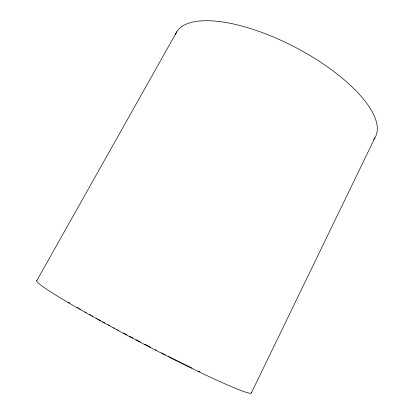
<?xml version="1.0" encoding="UTF-8"?>
<svg xmlns="http://www.w3.org/2000/svg" width="414" height="414" viewBox="0 0 414 414"><rect width="100%" height="100%" fill="white"/><g stroke="black" fill="none" stroke-linecap="round" stroke-linejoin="round"><path stroke-width="0.62" d="M251.443 392.777L374.981 137.702M36.675 280.863L176.819 31.738M199.905 371.855A117.121 6.272 27.6 0 1 198.249 371.063M192.127 368.108A117.121 6.272 27.6 0 1 186.652 365.438M186.093 365.164A117.121 6.272 27.6 0 1 178.129 361.231M177.59 360.961A117.121 6.272 27.6 0 1 169.895 357.111M169.342 356.832A117.121 6.272 27.6 0 1 168.224 356.268M165.414 354.85A117.121 6.272 27.6 0 1 161.455 352.837M156.321 350.213A117.121 6.272 27.6 0 1 155.172 349.623M150.717 347.33A117.121 6.272 27.6 0 1 144.76 344.241M140.429 341.98A117.121 6.272 27.6 0 1 136.102 339.708M132.868 338.005A117.121 6.272 27.6 0 1 129.644 336.297M126.969 334.879A117.121 6.272 27.6 0 1 123.569 333.063M118.513 330.351A117.121 6.272 27.6 0 1 117.4 329.751M114.626 328.255A117.121 6.272 27.6 0 1 113.529 327.66M109.71 325.585A117.121 6.272 27.6 0 1 108.09 324.7M104.887 322.946A117.121 6.272 27.6 0 1 102.781 321.787M100.581 320.576A117.121 6.272 27.6 0 1 98.372 319.354M97.28 318.749A117.121 6.272 27.6 0 1 96.193 318.143M92.86 316.286A117.121 6.272 27.6 0 1 91.727 315.649M90.599 315.018A117.121 6.272 27.6 0 1 89.486 314.392M86.195 312.534A117.121 6.272 27.6 0 1 85.118 311.923M80.409 309.232A117.121 6.272 27.6 0 1 79.307 308.601M78.22 307.975A117.121 6.272 27.6 0 1 77.144 307.354M69.655 302.976A117.121 6.272 27.6 0 1 68.61 302.36M251.132 392.105A121.131 6.495 27.6 0 1 143.679 344.013A121.131 6.495 27.6 0 1 37.043 280.537M175.479 34.414A112.385 42.295 27.6 0 1 297.154 48.293A112.385 42.295 27.6 0 1 373.609 139.663"/></g></svg>
